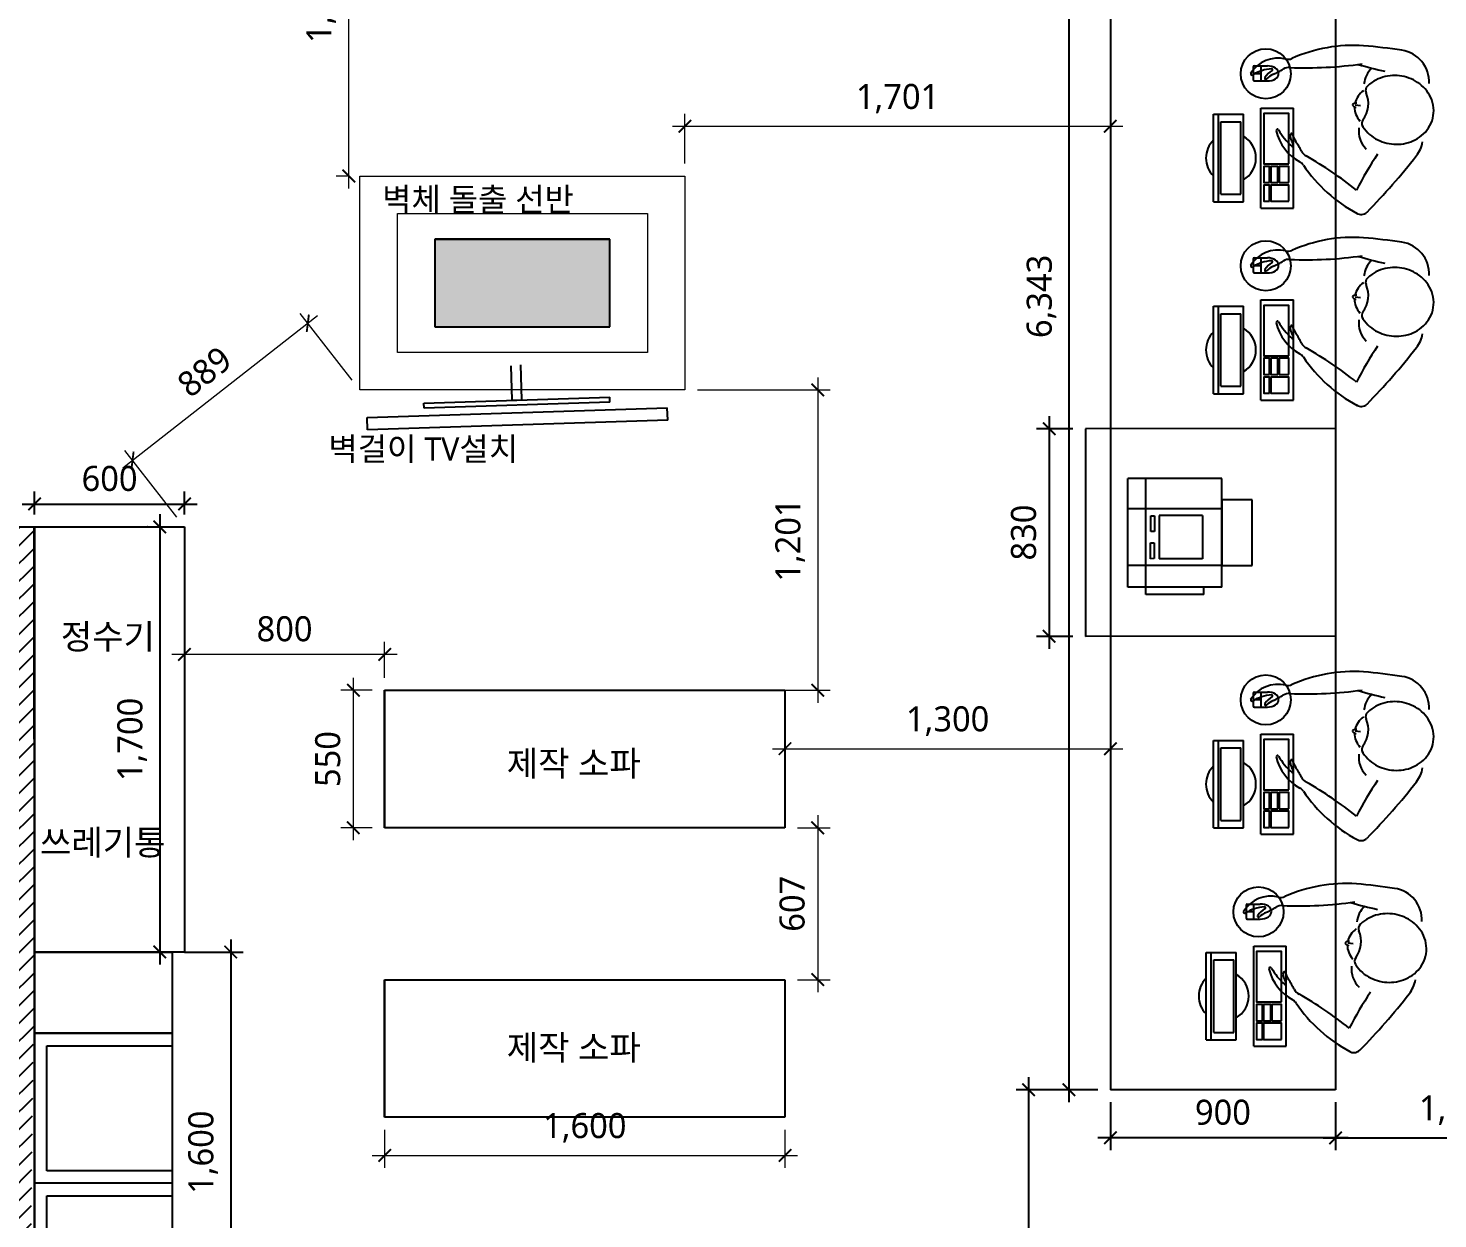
# Model space of a CAD drawing. Header units: metres. Extents: x 11578468 to 47831421, y -58341524 to -14256839.
# Drawn here: x 23871703 to 23877336, y -29064098 to -29059339 of the extents above; entities that cross this region are included whole.
import ezdxf
from ezdxf.enums import TextEntityAlignment as Align

# ---------------------------------------------------------------- set-up
doc = ezdxf.new("R2010")
doc.units = ezdxf.units.M
doc.header["$LTSCALE"] = 50
doc.header["$MEASUREMENT"] = 0
doc.linetypes.add('DH-HID2', pattern=[1.2, 0.8, -0.4])
doc.layers.get('0').update_dxf_attribs({"linetype": 'CONTINUOUS'})
doc.layers.get('DEFPOINTS').update_dxf_attribs({"linetype": 'CONTINUOUS'})
for name, color, linetype in [('0-ELC TEXT', 7, 'CONTINUOUS'), ('03-TEXT', 3, 'CONTINUOUS'), ('04_FUR', 6, 'CONTINUOUS'), ('3.기호.계단선', 30, 'CONTINUOUS'), ('9.가구', 13, 'CONTINUOUS'), ('BLOCK', 1, 'CONTINUOUS'), ('FU-FURM', 251, 'DH-HID2'), ('wall', 3, 'CONTINUOUS')]:
    doc.layers.add(name, color=color, linetype=linetype)
doc.layers.add('ha', color=8, linetype='CONTINUOUS', lineweight=5)
doc.layers.add('text', color=7, linetype='CONTINUOUS', lineweight=0)
doc.styles.add('HY 울릉도 L', font='malgun.ttf')
doc.styles.add('맑은 고딕', font='malgun.ttf')
doc.dimstyles.new('사본 50', dxfattribs={"dimscale": 50, "dimtxt": 2, "dimasz": 1, "dimexe": 1, "dimexo": 1, "dimgap": 1, "dimtad": 1, "dimdec": 0, "dimrnd": 0.05, "dimdsep": 46, "dimlunit": 6, "dimtxsty": 'HY 울릉도 L', "dimblk": 'ARCHTICK', "dimcen": 2.5, "dimdle": 1, "dimclrd": 133, "dimclre": 133, "dimclrt": 30, "dimadec": 0, "dimazin": 0, "dimtfac": 1, "dimtdec": 0, "dimtix": 1, "dimtmove": 2, "dimatfit": 3, "dimldrblk": 'ARCHTICK', "dimfxl": 1, "dimlwd": -1, "dimlwe": -1, "dimarcsym": 0})

# ---------------------------------------------------------------- blocks, each defined once
blk = doc.blocks.new('sdagdgds')
at = {"layer": 'ha', "transparency": 33554687}
h = blk.add_hatch(color=256, dxfattribs=at)
h.dxf.hatch_style = 1
h.paths.add_polyline_path([(23725502, -29128457), (23728302, -29128457), (23728302, -29132607), (23728502, -29132607), (23728502, -29128257), (23728302, -29128257), (23725302, -29128257), (23725302, -29132557), (23725502, -29132557)])
h.paths.add_polyline_path([(23728502, -29133657), (23728302, -29133657), (23728302, -29133757), (23725502, -29133757), (23725502, -29133657), (23725302, -29133657), (23725302, -29133757), (23724848.0976572, -29133757), (23724752, -29133757), (23724752, -29136507), (23725152, -29136507), (23725152, -29137657), (23725352, -29137657), (23725352, -29137507), (23727752, -29137507), (23727952, -29137507), (23727952, -29137307), (23725352, -29137307), (23725352, -29136507), (23727052, -29136507), (23727052, -29136707), (23727252, -29136707), (23727252, -29136507), (23727252, -29135757), (23727252, -29135707), (23727052, -29135707), (23727052, -29135757), (23727052, -29136307), (23725352, -29136307), (23724952, -29136307), (23724952, -29133957), (23727052, -29133957), (23727052, -29134507), (23727252, -29134507), (23727252, -29133957), (23728502, -29133957)])
h.paths.add_polyline_path([(23727952, -29138607), (23727752, -29138607), (23727752, -29139637), (23725352, -29139637), (23725352, -29139457), (23725152, -29139457), (23725152, -29140057), (23725352, -29140057), (23725352, -29139837), (23727752, -29139837), (23727752, -29139907), (23727952, -29139907), (23727952, -29139837)])
h.paths.add_polyline_path([(23727952, -29141007), (23727752, -29141007), (23727752, -29142007), (23725352, -29142007), (23725352, -29141857), (23725152, -29141857), (23725152, -29144557), (23725652, -29144557), (23725652, -29144657), (23729552, -29144657), (23729552, -29144457), (23725852, -29144457), (23725852, -29144357), (23725352, -29144357), (23725352, -29142207), (23727952, -29142207)])
h.paths.add_polyline_path([(23731552, -29144307), (23730852, -29144307), (23730852, -29144457), (23730732, -29144457), (23730732, -29144657), (23732052, -29144657), (23732052, -29144457), (23731552, -29144457)])
h.paths.add_polyline_path([(23739502, -29144457), (23736702, -29144457), (23736702, -29144307), (23736002, -29144307), (23736002, -29144457), (23733202, -29144457), (23733202, -29144657), (23739502, -29144657)])
h.paths.add_polyline_path([(23745902, -29143307), (23745702, -29143307), (23745702, -29144457), (23744702, -29144457), (23744702, -29144307), (23744002, -29144307), (23744002, -29144457), (23743102, -29144457), (23743102, -29144657), (23745902, -29144657)])
h.paths.add_polyline_path([(23745902, -29133157), (23745702, -29133157), (23745702, -29139657), (23745902, -29139657)])
h.paths.add_polyline_path([(23745902, -29140857), (23745702, -29140857), (23745702, -29142157), (23745902, -29142157)])
h.paths.add_polyline_path([(23744602, -29136307), (23743902, -29136307), (23743902, -29136657), (23744602, -29136657)])
h.paths.add_polyline_path([(23736702, -29136307), (23736002, -29136307), (23736002, -29136657), (23736702, -29136657)])
h.paths.add_polyline_path([(23731602, -29136307), (23730902, -29136307), (23730902, -29136657), (23731602, -29136657)])
h.paths.add_polyline_path([(23745902, -29130707), (23745702, -29130707), (23745702, -29131957), (23745902, -29131957)])
h.paths.add_polyline_path([(23745902, -29128257), (23743802, -29128257), (23743802, -29128457), (23743802, -29128707), (23744502, -29128707), (23744502, -29128457), (23745702, -29128457), (23745702, -29129607), (23745902, -29129607)])
h.paths.add_polyline_path([(23731602, -29128457), (23731602, -29128257), (23730902, -29128257), (23730902, -29130107), (23731102, -29130107), (23731102, -29128707), (23731602, -29128707)])
h.paths.add_polyline_path([(23736702, -29128257), (23736002, -29128257), (23736002, -29128457), (23736002, -29128707), (23736702, -29128707), (23736702, -29128457)])
at = {"layer": 'wall'}
for p, q in [((23731602, -29136307), (23730902, -29136307)), ((23730902, -29136307), (23730902, -29136657)), ((23731602, -29136657), (23731602, -29136307)), ((23730902, -29136657), (23731602, -29136657))]:
    blk.add_line(p, q, dxfattribs=at)
blk = doc.blocks.new('asgdsagsd')
at = {"layer": 'BLOCK', "color": 8}
for p, q in [((23820726.4, -29162748.5), (23820725.8, -29162748.9)), ((23820727.3, -29162748.1), (23820726.4, -29162748.5)), ((23820728.1, -29162747.7), (23820727.3, -29162748.1)), ((23820728.8, -29162747.4), (23820728.1, -29162747.7)), ((23820729.5, -29162747.1), (23820728.8, -29162747.4)), ((23820730.2, -29162746.8), (23820729.5, -29162747.1)), ((23820730.8, -29162746.6), (23820730.2, -29162746.8)), ((23820731.4, -29162746.3), (23820730.8, -29162746.6)), ((23820732, -29162746.1), (23820731.4, -29162746.3)), ((23820732.6, -29162745.9), (23820732, -29162746.1)), ((23820733.1, -29162745.7), (23820732.6, -29162745.9)), ((23820733.7, -29162745.5), (23820733.1, -29162745.7)), ((23820734.2, -29162745.4), (23820733.7, -29162745.5)), ((23820734.8, -29162745.2), (23820734.2, -29162745.4)), ((23820735.3, -29162745), (23820734.8, -29162745.2)), ((23820735.9, -29162744.9), (23820735.3, -29162745)), ((23820736.4, -29162744.7), (23820735.9, -29162744.9)), ((23820737, -29162744.6), (23820736.4, -29162744.7)), ((23820737.7, -29162744.4), (23820737, -29162744.6)), ((23820738.3, -29162744.2), (23820737.7, -29162744.4)), ((23820739, -29162744.1), (23820738.3, -29162744.2)), ((23820739.8, -29162743.9), (23820739, -29162744.1)), ((23820740.6, -29162743.8), (23820739.8, -29162743.9)), ((23820741.4, -29162743.6), (23820740.6, -29162743.8)), ((23820742.4, -29162743.5), (23820741.4, -29162743.6)), ((23820743.4, -29162743.4), (23820742.4, -29162743.5)), ((23820744.6, -29162743.3), (23820743.4, -29162743.4)), ((23820745.8, -29162743.2), (23820744.6, -29162743.3)), ((23820747.3, -29162743.1), (23820745.8, -29162743.2)), ((23820748.8, -29162743.2), (23820747.3, -29162743.1)), ((23820750.5, -29162743.3), (23820748.8, -29162743.2)), ((23820752.2, -29162743.6), (23820750.5, -29162743.3)), ((23820753.9, -29162744.2), (23820752.2, -29162743.6)), ((23820755.4, -29162745), (23820753.9, -29162744.2)), ((23820756.4, -29162746.2), (23820755.4, -29162745)), ((23820755.8, -29162750.9), (23820755.9, -29162750.6)), ((23820755.9, -29162750.6), (23820756.7, -29162749.1)), ((23820756.9, -29162747.6), (23820756.4, -29162746.2)), ((23820756.7, -29162749.1), (23820756.9, -29162747.6)), ((23820775.7, -29163039.6), (23820767.8, -29163046.1)), ((23820784.1, -29163033.7), (23820775.7, -29163039.6)), ((23820785.6, -29163032.7), (23820784.1, -29163033.7)), ((23820862.2, -29163005.8), (23820861.9, -29163006.7)), ((23820861.9, -29163006.7), (23820861.9, -29163006.9)), ((23820862.5, -29163004.7), (23820862.2, -29163005.8)), ((23820862.8, -29163003.6), (23820862.5, -29163004.7)), ((23820863.2, -29163002.4), (23820862.8, -29163003.6)), ((23820863.7, -29163001), (23820863.2, -29163002.4)), ((23820864.3, -29162999.5), (23820863.7, -29163001)), ((23820865.1, -29162997.9), (23820864.3, -29162999.5)), ((23820866.1, -29162996.2), (23820865.1, -29162997.9)), ((23820867.3, -29162994.6), (23820866.1, -29162996.2)), ((23820868.7, -29162993.2), (23820867.3, -29162994.6)), ((23820868.1, -29163023.6), (23820870.6, -29163002.6)), ((23820870.2, -29162992.3), (23820868.7, -29162993.2)), ((23820871.8, -29162992.1), (23820870.2, -29162992.3)), ((23820873.4, -29162992.6), (23820871.8, -29162992.1)), ((23820874.7, -29162993.9), (23820873.4, -29162992.6)), ((23820875.7, -29162995.6), (23820874.7, -29162993.9)), ((23820876.5, -29162997.4), (23820875.7, -29162995.6)), ((23820877, -29162999.3), (23820876.5, -29162997.4)), ((23820877.4, -29163001), (23820877, -29162999.3)), ((23820877.7, -29163002.6), (23820877.4, -29163001)), ((23820877.8, -29163004.1), (23820877.7, -29163002.6)), ((23820878, -29163005.4), (23820877.8, -29163004.1)), ((23820878, -29163006.6), (23820878, -29163005.4)), ((23820878.1, -29163007.6), (23820878, -29163006.6)), ((23820878.1, -29163008.6), (23820878.1, -29163007.6)), ((23820878.1, -29163008.8), (23820878.1, -29163008.6)), ((23820731.8, -29163093.2), (23820727.7, -29163102.1)), ((23820736.4, -29163084.6), (23820731.8, -29163093.2)), ((23820741.6, -29163076.3), (23820736.4, -29163084.6)), ((23820747.3, -29163068.2), (23820741.6, -29163076.3)), ((23820753.6, -29163060.4), (23820747.3, -29163068.2)), ((23820760.4, -29163053), (23820753.6, -29163060.4)), ((23820767.8, -29163046.1), (23820760.4, -29163053)), ((23820947.5, -29163052.8), (23820946.3, -29163051.6)), ((23820954.3, -29163060.5), (23820947.5, -29163052.8)), ((23820960.5, -29163068.7), (23820954.3, -29163060.5)), ((23820966.1, -29163077.1), (23820960.5, -29163068.7)), ((23820971, -29163085.9), (23820966.1, -29163077.1)), ((23820975.4, -29163094.9), (23820971, -29163085.9)), ((23820979.1, -29163104.1), (23820975.4, -29163094.9)), ((23820715.4, -29163148.4), (23820714.6, -29163157.9)), ((23820716.8, -29163138.9), (23820715.4, -29163148.4)), ((23820718.7, -29163129.5), (23820716.8, -29163138.9)), ((23820721.2, -29163120.2), (23820718.7, -29163129.5)), ((23820724.2, -29163111.1), (23820721.2, -29163120.2)), ((23820727.7, -29163102.1), (23820724.2, -29163111.1)), ((23820982.2, -29163113.4), (23820979.1, -29163104.1)), ((23820984.7, -29163122.9), (23820982.2, -29163113.4)), ((23820986.6, -29163132.4), (23820984.7, -29163122.9)), ((23820988, -29163142), (23820986.6, -29163132.4)), ((23820988.8, -29163151.6), (23820988, -29163142)), ((23820989, -29163161.2), (23820988.8, -29163151.6)), ((23820714.6, -29163157.9), (23820714.2, -29163167.5)), ((23820714.2, -29163167.5), (23820714.5, -29163177.1)), ((23820714.5, -29163177.1), (23820715.3, -29163186.7)), ((23820715.3, -29163186.7), (23820716.6, -29163196.3)), ((23820716.6, -29163196.3), (23820718.6, -29163205.8)), ((23820718.6, -29163205.8), (23820721.1, -29163215.3)), ((23820979.1, -29163217.7), (23820982.1, -29163208.5)), ((23820982.1, -29163208.5), (23820984.6, -29163199.2)), ((23820984.6, -29163199.2), (23820986.5, -29163189.8)), ((23820986.5, -29163189.8), (23820987.9, -29163180.3)), ((23820987.9, -29163180.3), (23820988.7, -29163170.8)), ((23820988.7, -29163170.8), (23820989, -29163161.2)), ((23820721.1, -29163215.3), (23820724.2, -29163224.6)), ((23820724.2, -29163224.6), (23820727.9, -29163233.8)), ((23820727.9, -29163233.8), (23820732.2, -29163242.8)), ((23820732.2, -29163242.8), (23820737.2, -29163251.6)), ((23820737.2, -29163251.6), (23820742.7, -29163260.1)), ((23820742.7, -29163260.1), (23820748.9, -29163268.2)), ((23820949.7, -29163268.3), (23820955.9, -29163260.6)), ((23820955.9, -29163260.6), (23820961.7, -29163252.5)), ((23820961.7, -29163252.5), (23820966.9, -29163244.1)), ((23820966.9, -29163244.1), (23820971.5, -29163235.5)), ((23820971.5, -29163235.5), (23820975.6, -29163226.7)), ((23820975.6, -29163226.7), (23820979.1, -29163217.7)), ((23820748.9, -29163268.2), (23820755.7, -29163275.9)), ((23820755.7, -29163275.9), (23820763.1, -29163283.2)), ((23820763.1, -29163283.2), (23820771.1, -29163289.8)), ((23820771.1, -29163289.8), (23820779.6, -29163295.9)), ((23820779.6, -29163295.9), (23820788.7, -29163301.3)), ((23820788.7, -29163301.3), (23820798.2, -29163306)), ((23820798.2, -29163306), (23820808, -29163309.8)), ((23820808, -29163309.8), (23820818.2, -29163312.9)), ((23820818.2, -29163312.9), (23820828.6, -29163315)), ((23820828.6, -29163315), (23820839.2, -29163316.2)), ((23820839.2, -29163316.2), (23820849.8, -29163316.6)), ((23820849.8, -29163316.6), (23820860.4, -29163316)), ((23820860.4, -29163316), (23820870.9, -29163314.5)), ((23820870.9, -29163314.5), (23820881.2, -29163312.2)), ((23820881.2, -29163312.2), (23820891.2, -29163309)), ((23820891.2, -29163309), (23820900.9, -29163305.1)), ((23820900.9, -29163305.1), (23820910.3, -29163300.4)), ((23820910.3, -29163300.4), (23820919.1, -29163295.1)), ((23820919.1, -29163295.1), (23820927.5, -29163289.1)), ((23820927.5, -29163289.1), (23820935.4, -29163282.7)), ((23820935.4, -29163282.7), (23820942.8, -29163275.7)), ((23820942.8, -29163275.7), (23820949.7, -29163268.3))]:
    blk.add_line(p, q, dxfattribs=at)
for centre, radius, start, end in [((23820996.4, -29162590.7), 5.67, 82.0924, 210.1135), ((23820930.9, -29162694.2), 127.7, 346.1893, 58.7345), ((23820978.7, -29162644.9), 3.9, 47.5273, 227.5285), ((23820925.6, -29162723), 98.3, 31.8449, 55.4243), ((23820848, -29162682.2), 168.7, 4.5802, 31.6921), ((23820812, -29162873.7), 191.6, 103.2278, 151.3653), ((23820896.4, -29162916.9), 253.1, 119.5754, 138.6129), ((23820769.3, -29162692.1), 5.11, 294.3271, 103.2283), ((23820870.4, -29162734.2), 136.5, 24.9753, 39.2892), ((23821389.4, -29162492.5), 436, 204.9747, 210.7765), ((23821012.3, -29162669.1), 3.84, 211.8448, 3.316), ((23820709.3, -29162752.1), 3.84, 138.614, 298.9552), ((23820758.8, -29162841.5), 98.3, 109.6236, 118.9551), ((23820799.5, -29162880.3), 136.5, 108.6532, 122.9671), ((23820981.9, -29162737.3), 39.4, 352.6332, 33.4358), ((23822635.6, -29162804.7), 1615.8, 177.7896, 188.0198), ((23821093.2, -29162734.1), 39.4, 166.1892, 204.0696), ((23820508.3, -29162995.4), 601.2, 356.0826, 24.0694), ((23820967.8, -29163293.8), 601.2, 124.0369, 151.8596), ((23819266.1, -29162003.1), 1615.8, 321.5304, 330.153), ((23820609.2, -29162763), 39.4, 304.0376, 331.3659), ((23820703.4, -29162823.7), 39.4, 114.5058, 155.3086), ((23820488, -29162399.9), 436, 297.1661, 302.9679), ((23820466.1, -29163026.8), 32.8, 144.8332, 224.3628), ((23819946.3, -29164168.9), 1299.7, 55.9262, 63.2537), ((23820767.7, -29163119.1), 102.4, 83.3147, 135.5022), ((23820798.2, -29163052), 23, 52.9775, 123.1019), ((23820864.1, -29163085.8), 85.7, 89.9895, 131.7515), ((23820877.1, -29162947.4), 108, 232.978, 293.6514), ((23820857.7, -29163085.1), 85.7, 34.8779, 76.6399), ((23820943.8, -29163139.7), 102.4, 43.4483, 83.3147), ((23822276.3, -29163395.3), 1299.7, 162.9781, 167.8187), ((23818505.9, -29162805.6), 2612.4, 351.5518, 354.9301), ((23822272.9, -29161185.7), 2612.4, 225.5367, 232.1177), ((23820929.6, -29163067.4), 23, 43.5275, 113.6519), ((23820963.4, -29163170.6), 128, 267.273, 351.5519), ((23820747.4, -29163146.6), 128, 232.1177, 259.4011)]:
    blk.add_arc(centre, radius, start, end, dxfattribs=at)
at = {"layer": 'FU-FURM', "color": 8, "linetype": 'Continuous'}
for p, q in [((23820484.2, -29162436.2), (23820834.2, -29162436.2)), ((23820484.2, -29162436.2), (23820484.2, -29162556.2)), ((23820484.2, -29162436.2), (23820484.2, -29162556.2)), ((23820484.2, -29162456.2), (23820834.2, -29162456.2)), ((23820514.2, -29162466.2), (23820804.2, -29162466.2)), ((23820514.2, -29162466.2), (23820514.2, -29162546.2)), ((23820804.2, -29162466.2), (23820804.2, -29162546.2)), ((23820834.2, -29162436.2), (23820834.2, -29162556.2)), ((23820484.2, -29162556.2), (23820834.2, -29162556.2)), ((23820514.2, -29162546.2), (23820804.2, -29162546.2)), ((23820459.2, -29162626.2), (23820859.2, -29162626.2)), ((23820459.2, -29162626.2), (23820459.2, -29162756.2)), ((23820859.2, -29162626.2), (23820859.2, -29162756.2)), ((23820967.3, -29162600.5), (23820967.3, -29162652)), ((23821027.3, -29162625.5), (23820967.3, -29162625.5)), ((23821022.3, -29162595.5), (23820972.3, -29162595.5)), ((23820997.3, -29162595.5), (23820997.3, -29162625.5)), ((23821027.3, -29162600.5), (23821027.3, -29162652)), ((23820459.2, -29162756.2), (23820859.2, -29162756.2))]:
    blk.add_line(p, q, dxfattribs=at)
for points in [[(23820486.2, -29162660.9), (23820551.1, -29162660.9), (23820551.1, -29162637.6), (23820486.2, -29162637.6)], [(23820561.1, -29162660.9), (23820626, -29162660.9), (23820626, -29162637.6), (23820561.1, -29162637.6)], [(23820636, -29162737.4), (23820837.3, -29162737.4), (23820837.3, -29162637.6), (23820636, -29162637.6)], [(23820486.2, -29162737.4), (23820551.1, -29162737.4), (23820551.1, -29162665.9), (23820486.2, -29162665.9)], [(23820561.1, -29162694.2), (23820626, -29162694.2), (23820626, -29162665.9), (23820561.1, -29162665.9)], [(23820561.1, -29162737.4), (23820626, -29162737.4), (23820626, -29162698.9), (23820561.1, -29162698.9)]]:
    blk.add_lwpolyline(points, close=True, dxfattribs=at)
blk.add_circle((23820996, -29162645.3), 100, dxfattribs=at)
for centre, radius, start, end in [((23820659.2, -29162506.2), 100, 44.427, 135.573), ((23820659.2, -29162506.2), 100, 210, 330), ((23820972.3, -29162600.5), 5, 90, 180), ((23821022.3, -29162600.5), 5, 0, 90), ((23821027.1, -29162653.8), 59.8, 178.3135, 211.1855), ((23820997.3, -29162671.8), 25, 211.1855, 328.8145), ((23820967.6, -29162653.8), 59.8, 328.8145, 1.6865)]:
    blk.add_arc(centre, radius, start, end, dxfattribs=at)
blk = doc.blocks.new('_ArchTick')
at = {"color": 0, "linetype": 'ByBlock', "const_width": 0.15}
blk.add_lwpolyline([(-0.5, -0.5), (0.5, 0.5)], dxfattribs=at)
blk = doc.blocks.new('*D2832')
at = {"layer": 'DEFPOINTS', "color": 0}
for p in [(23876027.7, -29063582.3), (23876927.7, -29063582.3), (23876027.7, -29063774.5)]:
    blk.add_point(p, dxfattribs=at)
at = {"layer": 'wall', "color": 133, "ltscale": 10}
for p, q in [((23876027.7, -29063632.3), (23876027.7, -29063824.5)), ((23876927.7, -29063632.3), (23876927.7, -29063824.5)), ((23876977.7, -29063774.5), (23875977.7, -29063774.5))]:
    blk.add_line(p, q, dxfattribs=at)
at = {"layer": 'wall', "color": 133, "xscale": 50, "yscale": 50, "zscale": 50, "rotation": 180}
blk.add_blockref('_ArchTick', (23876027.7, -29063774.5), dxfattribs=at)
at = {"layer": 'wall', "color": 133, "xscale": 50, "yscale": 50, "zscale": 50}
blk.add_blockref('_ArchTick', (23876927.7, -29063774.5), dxfattribs=at)
at = {"layer": 'wall', "color": 30, "ltscale": 10, "insert": (23876477.7, -29063672.8), "char_height": 100, "attachment_point": 5, "style": 'HY 울릉도 L'}
blk.add_mtext('900', dxfattribs=at)
blk = doc.blocks.new('*D2833')
at = {"layer": 'DEFPOINTS', "color": 0}
for p in [(23875862.5, -29057239.7), (23876027.7, -29057239.7), (23876027.7, -29063582.3)]:
    blk.add_point(p, dxfattribs=at)
at = {"layer": 'wall', "color": 133, "ltscale": 10}
for p, q in [((23875862.5, -29063632.3), (23875862.5, -29057189.7)), ((23875977.7, -29057239.7), (23875812.5, -29057239.7)), ((23875977.7, -29063582.3), (23875812.5, -29063582.3))]:
    blk.add_line(p, q, dxfattribs=at)
at = {"layer": 'wall', "color": 133, "xscale": 50, "yscale": 50, "zscale": 50}
for p, rotation in [((23875862.5, -29057239.7), 90), ((23875862.5, -29063582.3), 270)]:
    blk.add_blockref('_ArchTick', p, dxfattribs=dict(at, rotation=rotation))
at = {"layer": 'wall', "color": 30, "ltscale": 10, "insert": (23875752.5, -29060411), "char_height": 100, "attachment_point": 5, "rotation": 90, "style": 'HY 울릉도 L'}
blk.add_mtext('6,343', dxfattribs=at)
blk = doc.blocks.new('13')
at = {"layer": 'FU-FURM', "color": 8, "ltscale": 30}
for p, q in [((23838748.4, -29105335.8), (23838748.4, -29104785.8)), ((23838748.4, -29104785.8), (23839348.4, -29104785.8)), ((23838748.4, -29104785.8), (23838748.4, -29105335.8)), ((23838798.4, -29105285.8), (23838798.4, -29104785.8)), ((23838798.4, -29104785.8), (23839298.4, -29104785.8)), ((23839298.4, -29104785.8), (23839298.4, -29105285.8)), ((23839348.4, -29104785.8), (23839348.4, -29105335.8)), ((23839348.4, -29104785.8), (23839948.4, -29104785.8)), ((23839398.4, -29105285.8), (23839398.4, -29104785.8)), ((23839398.4, -29104785.8), (23839898.4, -29104785.8)), ((23839898.4, -29104785.8), (23839898.4, -29105285.8)), ((23839948.4, -29104785.8), (23839948.4, -29105335.8)), ((23839948.4, -29104785.8), (23840548.4, -29104785.8)), ((23839998.4, -29105285.8), (23839998.4, -29104785.8)), ((23839998.4, -29104785.8), (23840498.4, -29104785.8)), ((23840498.4, -29104785.8), (23840498.4, -29105285.8)), ((23840548.4, -29104785.8), (23840548.4, -29105335.8)), ((23839298.4, -29105285.8), (23838798.4, -29105285.8)), ((23839898.4, -29105285.8), (23839398.4, -29105285.8)), ((23840498.4, -29105285.8), (23839998.4, -29105285.8)), ((23839348.4, -29105335.8), (23838748.4, -29105335.8)), ((23839948.4, -29105335.8), (23839348.4, -29105335.8)), ((23840548.4, -29105335.8), (23839948.4, -29105335.8))]:
    blk.add_line(p, q, dxfattribs=at)
blk = doc.blocks.new('*D2880')
at = {"layer": 'DEFPOINTS', "color": 0}
for p in [(23872229.5, -29061332), (23872228.4, -29063031.8), (23872229.5, -29063031.8)]:
    blk.add_point(p, dxfattribs=at)
at = {"layer": 'wall', "color": 133, "ltscale": 10}
for p, q in [((23872228.4, -29061282), (23872228.4, -29063081.8)), ((23872179.5, -29061332), (23872178.4, -29061332)), ((23872179.5, -29063031.8), (23872178.4, -29063031.8))]:
    blk.add_line(p, q, dxfattribs=at)
at = {"layer": 'wall', "color": 133, "xscale": 50, "yscale": 50, "zscale": 50}
for p, rotation in [((23872228.4, -29061332), 90), ((23872228.4, -29063031.8), 270)]:
    blk.add_blockref('_ArchTick', p, dxfattribs=dict(at, rotation=rotation))
at = {"layer": 'wall', "color": 30, "ltscale": 10, "insert": (23872118, -29062181.9), "char_height": 100, "attachment_point": 5, "rotation": 90, "style": 'HY 울릉도 L'}
blk.add_mtext('1,700', dxfattribs=at)
blk = doc.blocks.new('*D2881')
at = {"layer": 'DEFPOINTS', "color": 0}
for p in [(23872327.7, -29061241), (23871728.2, -29061332.3), (23872327.7, -29061332.3)]:
    blk.add_point(p, dxfattribs=at)
at = {"layer": 'wall', "color": 133, "ltscale": 10}
for p, q in [((23871728.2, -29061282.3), (23871728.2, -29061191)), ((23872327.7, -29061282.3), (23872327.7, -29061191)), ((23871678.2, -29061241), (23872377.7, -29061241))]:
    blk.add_line(p, q, dxfattribs=at)
at = {"layer": 'wall', "color": 133, "xscale": 50, "yscale": 50, "zscale": 50, "rotation": 180}
blk.add_blockref('_ArchTick', (23871728.2, -29061241), dxfattribs=at)
at = {"layer": 'wall', "color": 133, "xscale": 50, "yscale": 50, "zscale": 50}
blk.add_blockref('_ArchTick', (23872327.7, -29061241), dxfattribs=at)
at = {"layer": 'wall', "color": 30, "ltscale": 10, "insert": (23872027.9, -29061139.4), "char_height": 100, "attachment_point": 5, "style": 'HY 울릉도 L'}
blk.add_mtext('600', dxfattribs=at)
blk = doc.blocks.new('sdgasgddsg')
at = {"layer": 'FU-FURM', "color": 8, "ltscale": 30}
for p, q in [((23820313.5, -29163117.4), (23820913.5, -29163117.3)), ((23820313.6, -29163637.4), (23820313.5, -29163117.4)), ((23820433.6, -29163637.4), (23820433.5, -29163117.4)), ((23820745.6, -29163637.3), (23820745.5, -29163117.3)), ((23820913.6, -29163637.3), (23820913.5, -29163117.3)), ((23820273.5, -29163217.4), (23820313.5, -29163217.4)), ((23820273.6, -29163537.4), (23820273.5, -29163217.4)), ((23820313.5, -29163217.4), (23820913.5, -29163217.3)), ((23820709.7, -29163290.1), (23820469.7, -29163290.1)), ((23820469.7, -29163530.1), (23820469.7, -29163290.1)), ((23820709.7, -29163530.1), (23820709.7, -29163290.1)), ((23820709.7, -29163530.1), (23820469.7, -29163530.1)), ((23820273.6, -29163537.4), (23820313.6, -29163537.4)), ((23820313.6, -29163637.4), (23820913.6, -29163637.3))]:
    blk.add_line(p, q, dxfattribs=at)
for points in [[(23820470.9, -29163243.2), (23820558.9, -29163243.2), (23820559, -29163263.2), (23820471, -29163263.2), (23820470.9, -29163243.2)], [(23820620.1, -29163245.8), (23820708.1, -29163245.8), (23820708.1, -29163265.8), (23820620.1, -29163265.8), (23820620.1, -29163245.8)]]:
    blk.add_lwpolyline(points, dxfattribs=at)
blk.add_lwpolyline([(23820433.6, -29163637.4), (23820433.6, -29163803.6), (23820794.9, -29163803.6), (23820794.9, -29163637.4)], close=True, dxfattribs=at)
blk = doc.blocks.new('gasdgds')
at = {"layer": '9.가구', "color": 13}
for p, q in [((23872819.6, -29061784.6, 0), (23872906.1, -29060587.7, 0)), ((23872955, -29060591.3, 0), (23872868.4, -29061788.1, 0)), ((23872906.1, -29060587.7, 0), (23872955, -29060591.3, 0)), ((23872914.8, -29061562.2, 0), (23872968.4, -29060821.5, 0)), ((23872988.3, -29060822.9, 0), (23872934.8, -29061563.7, 0)), ((23872968.4, -29060821.5, 0), (23872988.3, -29060822.9, 0)), ((23872963, -29061173.3), (23872960.1, -29061213.2)), ((23873100.7, -29061183.3), (23872963, -29061173.3)), ((23872960.1, -29061213.2), (23873100.7, -29061223.4)), ((23872914.8, -29061562.2, 0), (23872934.8, -29061563.7, 0)), ((23872819.6, -29061784.6, 0), (23872868.4, -29061788.1, 0))]:
    blk.add_line(p, q, dxfattribs=at)
blk = doc.blocks.new('*D2987')
at = {"layer": 'DEFPOINTS', "color": 0}
for p in [(23872277.7, -29063031.8), (23872277.7, -29064632.3), (23872512, -29064632.3)]:
    blk.add_point(p, dxfattribs=at)
at = {"layer": 'wall', "color": 133, "ltscale": 10}
for p, q in [((23872512, -29062981.8), (23872512, -29064682.3)), ((23872327.7, -29063031.8), (23872562, -29063031.8)), ((23872327.7, -29064632.3), (23872562, -29064632.3))]:
    blk.add_line(p, q, dxfattribs=at)
at = {"layer": 'wall', "color": 133, "xscale": 50, "yscale": 50, "zscale": 50}
for p, rotation in [((23872512, -29063031.8), 90), ((23872512, -29064632.3), 270)]:
    blk.add_blockref('_ArchTick', p, dxfattribs=dict(at, rotation=rotation))
at = {"layer": 'wall', "color": 30, "ltscale": 10, "insert": (23872401.7, -29063832), "char_height": 100, "attachment_point": 5, "rotation": 90, "style": 'HY 울릉도 L'}
blk.add_mtext('1,600', dxfattribs=at)
blk = doc.blocks.new('*D2990')
at = {"layer": 'DEFPOINTS', "color": 0}
for p in [(23876027.7, -29063582.3), (23875701, -29065182.3), (23875930.2, -29065182.3)]:
    blk.add_point(p, dxfattribs=at)
at = {"layer": 'wall', "color": 133, "ltscale": 10}
for p, q in [((23875701, -29063532.3), (23875701, -29065232.3)), ((23875977.7, -29063582.3), (23875651, -29063582.3)), ((23875880.2, -29065182.3), (23875651, -29065182.3))]:
    blk.add_line(p, q, dxfattribs=at)
at = {"layer": 'wall', "color": 133, "xscale": 50, "yscale": 50, "zscale": 50}
for p, rotation in [((23875701, -29063582.3), 90), ((23875701, -29065182.3), 270)]:
    blk.add_blockref('_ArchTick', p, dxfattribs=dict(at, rotation=rotation))
at = {"layer": 'wall', "color": 30, "ltscale": 10, "insert": (23875590.7, -29064382.3), "char_height": 100, "attachment_point": 5, "rotation": 90, "style": 'HY 울릉도 L'}
blk.add_mtext('1,600', dxfattribs=at)
blk = doc.blocks.new('*D2991')
at = {"layer": 'DEFPOINTS', "color": 0}
for p in [(23876927.7, -29063582.3), (23877927.7, -29063582.3), (23877927.7, -29063774.5)]:
    blk.add_point(p, dxfattribs=at)
at = {"layer": 'wall', "color": 133, "ltscale": 10}
for p, q in [((23876927.7, -29063632.3), (23876927.7, -29063824.5)), ((23877927.7, -29063632.3), (23877927.7, -29063824.5)), ((23876877.7, -29063774.5), (23877977.7, -29063774.5))]:
    blk.add_line(p, q, dxfattribs=at)
at = {"layer": 'wall', "color": 133, "xscale": 50, "yscale": 50, "zscale": 50, "rotation": 180}
blk.add_blockref('_ArchTick', (23876927.7, -29063774.5), dxfattribs=at)
at = {"layer": 'wall', "color": 133, "xscale": 50, "yscale": 50, "zscale": 50}
blk.add_blockref('_ArchTick', (23877927.7, -29063774.5), dxfattribs=at)
at = {"layer": 'wall', "color": 30, "ltscale": 10, "insert": (23877427.7, -29063664.2), "char_height": 100, "attachment_point": 5, "style": 'HY 울릉도 L'}
blk.add_mtext('1,000', dxfattribs=at)
blk = doc.blocks.new('*D2992')
at = {"layer": 'DEFPOINTS', "color": 0}
for p in [(23875928, -29060940), (23875783, -29061770), (23875928.2, -29061770)]:
    blk.add_point(p, dxfattribs=at)
at = {"layer": 'wall', "color": 133, "ltscale": 10}
for p, q in [((23875783, -29060890), (23875783, -29061820)), ((23875878, -29060940), (23875733, -29060940)), ((23875878.2, -29061770), (23875733, -29061770))]:
    blk.add_line(p, q, dxfattribs=at)
at = {"layer": 'wall', "color": 133, "xscale": 50, "yscale": 50, "zscale": 50}
for p, rotation in [((23875783, -29060940), 90), ((23875783, -29061770), 270)]:
    blk.add_blockref('_ArchTick', p, dxfattribs=dict(at, rotation=rotation))
at = {"layer": 'wall', "color": 30, "ltscale": 10, "insert": (23875681.3, -29061355), "char_height": 100, "attachment_point": 5, "rotation": 90, "style": 'HY 울릉도 L'}
blk.add_mtext('830', dxfattribs=at)
blk = doc.blocks.new('*D3358')
at = {"layer": 'DEFPOINTS', "color": 0}
for p in [(23873127.3, -29063692.3), (23874727.3, -29063692.3), (23874727.3, -29063845)]:
    blk.add_point(p, dxfattribs=at)
at = {"layer": 'text', "color": 133, "ltscale": 10}
for p, q in [((23873127.3, -29063742.3), (23873127.3, -29063895)), ((23874727.3, -29063742.3), (23874727.3, -29063895)), ((23873077.3, -29063845), (23874777.3, -29063845))]:
    blk.add_line(p, q, dxfattribs=at)
at = {"layer": 'text', "color": 133, "xscale": 50, "yscale": 50, "zscale": 50, "rotation": 180}
blk.add_blockref('_ArchTick', (23873127.3, -29063845), dxfattribs=at)
at = {"layer": 'text', "color": 133, "xscale": 50, "yscale": 50, "zscale": 50}
blk.add_blockref('_ArchTick', (23874727.3, -29063845), dxfattribs=at)
at = {"layer": 'text', "color": 30, "ltscale": 10, "insert": (23873927.3, -29063734.7), "char_height": 100, "attachment_point": 5, "style": 'HY 울릉도 L'}
blk.add_mtext('1,600', dxfattribs=at)
blk = doc.blocks.new('*D3359')
at = {"layer": 'DEFPOINTS', "color": 0}
for p in [(23872820.2, -29060518.5), (23873028.2, -29060784.7), (23872327.7, -29061332.3)]:
    blk.add_point(p, dxfattribs=at)
at = {"layer": 'text', "color": 133, "ltscale": 10}
for p, q in [((23872080.3, -29061096.9), (23872859.5, -29060487.7)), ((23872997.4, -29060745.3), (23872789.4, -29060479.1)), ((23872296.9, -29061292.9), (23872088.9, -29061026.8))]:
    blk.add_line(p, q, dxfattribs=at)
at = {"layer": 'text', "color": 133, "xscale": 50, "yscale": 50, "zscale": 50}
for p, rotation in [((23872820.2, -29060518.5), 38.01660845379636), ((23872119.7, -29061066.2), 218.0166084537964)]:
    blk.add_blockref('_ArchTick', p, dxfattribs=dict(at, rotation=rotation))
at = {"layer": 'text', "color": 30, "ltscale": 10, "insert": (23872407.3, -29060712.2), "char_height": 100, "attachment_point": 5, "rotation": 38.0166, "style": 'HY 울릉도 L'}
blk.add_mtext('889', dxfattribs=at)
blk = doc.blocks.new('*D3360')
at = {"layer": 'DEFPOINTS', "color": 0}
for p in [(23876027.7, -29059731), (23874327.2, -29059929.9), (23876027.7, -29059929.9)]:
    blk.add_point(p, dxfattribs=at)
at = {"layer": 'text', "color": 133, "ltscale": 10}
for p, q in [((23874327.2, -29059879.9), (23874327.2, -29059681)), ((23876027.7, -29059879.9), (23876027.7, -29059681)), ((23874277.2, -29059731), (23876077.7, -29059731))]:
    blk.add_line(p, q, dxfattribs=at)
at = {"layer": 'text', "color": 133, "xscale": 50, "yscale": 50, "zscale": 50, "rotation": 180}
blk.add_blockref('_ArchTick', (23874327.2, -29059731), dxfattribs=at)
at = {"layer": 'text', "color": 133, "xscale": 50, "yscale": 50, "zscale": 50}
blk.add_blockref('_ArchTick', (23876027.7, -29059731), dxfattribs=at)
at = {"layer": 'text', "color": 30, "ltscale": 10, "insert": (23875177.4, -29059620.7), "char_height": 100, "attachment_point": 5, "style": 'HY 울릉도 L'}
blk.add_mtext('1,701', dxfattribs=at)
blk = doc.blocks.new('*D3366')
at = {"layer": 'DEFPOINTS', "color": 0}
for p in [(23872984, -29058533.1), (23873028.2, -29058533.1), (23873028.2, -29059929.9)]:
    blk.add_point(p, dxfattribs=at)
at = {"layer": 'text', "color": 133, "ltscale": 10}
for p, q in [((23872984, -29059979.9), (23872984, -29058483.1)), ((23872978.2, -29058533.1), (23872934, -29058533.1)), ((23872978.2, -29059929.9), (23872934, -29059929.9))]:
    blk.add_line(p, q, dxfattribs=at)
at = {"layer": 'text', "color": 133, "xscale": 50, "yscale": 50, "zscale": 50}
for p, rotation in [((23872984, -29058533.1), 90), ((23872984, -29059929.9), 270)]:
    blk.add_blockref('_ArchTick', p, dxfattribs=dict(at, rotation=rotation))
at = {"layer": 'text', "color": 30, "ltscale": 10, "insert": (23872873.7, -29059231.5), "char_height": 100, "attachment_point": 5, "rotation": 90, "style": 'HY 울릉도 L'}
blk.add_mtext('1,397', dxfattribs=at)
blk = doc.blocks.new('*D3367')
at = {"layer": 'DEFPOINTS', "color": 0}
for p in [(23874727.3, -29062535.3), (23874727.3, -29063142.3), (23874858, -29063142.3)]:
    blk.add_point(p, dxfattribs=at)
at = {"layer": 'text', "color": 133, "ltscale": 10}
for p, q in [((23874858, -29062485.3), (23874858, -29063192.3)), ((23874777.3, -29062535.3), (23874908, -29062535.3)), ((23874777.3, -29063142.3), (23874908, -29063142.3))]:
    blk.add_line(p, q, dxfattribs=at)
at = {"layer": 'text', "color": 133, "xscale": 50, "yscale": 50, "zscale": 50}
for p, rotation in [((23874858, -29062535.3), 90), ((23874858, -29063142.3), 270)]:
    blk.add_blockref('_ArchTick', p, dxfattribs=dict(at, rotation=rotation))
at = {"layer": 'text', "color": 30, "ltscale": 10, "insert": (23874756.3, -29062838.8), "char_height": 100, "attachment_point": 5, "rotation": 90, "style": 'HY 울릉도 L'}
blk.add_mtext('607', dxfattribs=at)
blk = doc.blocks.new('*D3368')
at = {"layer": 'DEFPOINTS', "color": 0}
for p in [(23874327.2, -29060784.7), (23874327.2, -29061985.3), (23874858, -29061985.3)]:
    blk.add_point(p, dxfattribs=at)
at = {"layer": 'text', "color": 133, "ltscale": 10}
for p, q in [((23874377.2, -29060784.7), (23874908, -29060784.7)), ((23874858, -29060734.7), (23874858, -29062035.3)), ((23874377.2, -29061985.3), (23874908, -29061985.3))]:
    blk.add_line(p, q, dxfattribs=at)
at = {"layer": 'text', "color": 133, "xscale": 50, "yscale": 50, "zscale": 50}
for p, rotation in [((23874858, -29060784.7), 90), ((23874858, -29061985.3), 270)]:
    blk.add_blockref('_ArchTick', p, dxfattribs=dict(at, rotation=rotation))
at = {"layer": 'text', "color": 30, "ltscale": 10, "insert": (23874747.7, -29061385), "char_height": 100, "attachment_point": 5, "rotation": 90, "style": 'HY 울릉도 L'}
blk.add_mtext('1,201', dxfattribs=at)
blk = doc.blocks.new('*D3369')
at = {"layer": 'DEFPOINTS', "color": 0}
for p in [(23876027.7, -29062219), (23874727.3, -29062260.3), (23876027.7, -29062260.3)]:
    blk.add_point(p, dxfattribs=at)
at = {"layer": 'text', "color": 133, "ltscale": 10}
for p, q in [((23874727.3, -29062210.3), (23874727.3, -29062169)), ((23876027.7, -29062210.3), (23876027.7, -29062169)), ((23874677.3, -29062219), (23876077.7, -29062219))]:
    blk.add_line(p, q, dxfattribs=at)
at = {"layer": 'text', "color": 133, "xscale": 50, "yscale": 50, "zscale": 50, "rotation": 180}
blk.add_blockref('_ArchTick', (23874727.3, -29062219), dxfattribs=at)
at = {"layer": 'text', "color": 133, "xscale": 50, "yscale": 50, "zscale": 50}
blk.add_blockref('_ArchTick', (23876027.7, -29062219), dxfattribs=at)
at = {"layer": 'text', "color": 30, "ltscale": 10, "insert": (23875377.5, -29062108.7), "char_height": 100, "attachment_point": 5, "style": 'HY 울릉도 L'}
blk.add_mtext('1,300', dxfattribs=at)
blk = doc.blocks.new('*D3370')
at = {"layer": 'DEFPOINTS', "color": 0}
for p in [(23872327.1, -29061842), (23872327.1, -29061985.4), (23873127.3, -29061985.3)]:
    blk.add_point(p, dxfattribs=at)
at = {"layer": 'text', "color": 133, "ltscale": 10}
for p, q in [((23872327.1, -29061935.4), (23872327.1, -29061792)), ((23873127.3, -29061935.3), (23873127.3, -29061792)), ((23873177.3, -29061842), (23872277.1, -29061842))]:
    blk.add_line(p, q, dxfattribs=at)
at = {"layer": 'text', "color": 133, "xscale": 50, "yscale": 50, "zscale": 50, "rotation": 180}
blk.add_blockref('_ArchTick', (23872327.1, -29061842), dxfattribs=at)
at = {"layer": 'text', "color": 133, "xscale": 50, "yscale": 50, "zscale": 50}
blk.add_blockref('_ArchTick', (23873127.3, -29061842), dxfattribs=at)
at = {"layer": 'text', "color": 30, "ltscale": 10, "insert": (23872727.2, -29061740.3), "char_height": 100, "attachment_point": 5, "style": 'HY 울릉도 L'}
blk.add_mtext('800', dxfattribs=at)
blk = doc.blocks.new('*D3371')
at = {"layer": 'DEFPOINTS', "color": 0}
for p in [(23873127.3, -29061985.3), (23873002, -29062535.3), (23873127.3, -29062535.3)]:
    blk.add_point(p, dxfattribs=at)
at = {"layer": 'text', "color": 133, "ltscale": 10}
for p, q in [((23873002, -29061935.3), (23873002, -29062585.3)), ((23873077.3, -29061985.3), (23872952, -29061985.3)), ((23873077.3, -29062535.3), (23872952, -29062535.3))]:
    blk.add_line(p, q, dxfattribs=at)
at = {"layer": 'text', "color": 133, "xscale": 50, "yscale": 50, "zscale": 50}
for p, rotation in [((23873002, -29061985.3), 90), ((23873002, -29062535.3), 270)]:
    blk.add_blockref('_ArchTick', p, dxfattribs=dict(at, rotation=rotation))
at = {"layer": 'text', "color": 30, "ltscale": 10, "insert": (23872900.3, -29062260.3), "char_height": 100, "attachment_point": 5, "rotation": 90, "style": 'HY 울릉도 L'}
blk.add_mtext('550', dxfattribs=at)

msp = doc.modelspace()

# ---------------------------------------------------------------- hatches: boundary and pattern name
at = {"layer": 'wall', "ltscale": 10}
h = msp.add_hatch(dxfattribs=at)
h.set_pattern_fill('_USER', color=256, scale=50, angle=45, pattern_type=0)
h.set_pattern_definition([(45, (0, 50720), (-35.35533906, 35.35533906), [])])
h.paths.add_polyline_path([(23874779.9, -29065182.3), (23871777.7, -29065182.3), (23871677.7, -29065182.3), (23871702.5, -29065182.3), (23871728.2, -29063031.8), (23871728.2, -29062931.8), (23871727.7, -29062931.8), (23871727.7, -29061332.3), (23871628.2, -29061332.3), (23871628.2, -29065182.3), (23870377.7, -29065182.3), (23870377.7, -29065282.3), (23870677.7, -29065282.3), (23870977.7, -29065282.3), (23871277.7, -29065282.3), (23871577.7, -29065282.3), (23871877.7, -29065282.3), (23872177.7, -29065282.3), (23872477.7, -29065282.3), (23872777.7, -29065282.3), (23873377.7, -29065282.3), (23874780.7, -29065282.3)])

# ---------------------------------------------------------------- linework, layer by layer
at = {"layer": '04_FUR', "ltscale": 10}
for p, q in [((23876027.7, -29057239.7), (23876027.7, -29063582.3)), ((23876927.7, -29057239.7), (23876927.7, -29063582.3)), ((23876927.7, -29063582.3), (23876027.7, -29063582.3))]:
    msp.add_line(p, q, dxfattribs=at)
msp.add_lwpolyline([(23872327, -29061332), (23872327.2, -29063031.8), (23871727.2, -29063031.8), (23871727, -29061332)], close=True, dxfattribs=at)
at = {"layer": 'FU-FURM', "color": 8, "ltscale": 30}
for p, q in [((23876927.7, -29060939.7), (23875928, -29060940)), ((23875928, -29060940), (23875928.2, -29061770)), ((23876927.7, -29061769.7), (23875928, -29061770)), ((23873277.3, -29061985.3), (23873577.3, -29061985.3)), ((23873577.3, -29061985.3), (23874077.3, -29061985.3)), ((23873277.3, -29063142.3), (23873577.3, -29063142.3)), ((23873577.3, -29063142.3), (23874077.3, -29063142.3)), ((23874127.3, -29063142.3), (23874727.3, -29063142.3))]:
    msp.add_line(p, q, dxfattribs=at)
for points in [[(23873127.3, -29061985.3), (23873127.3, -29062535.3), (23873127.3, -29061985.3), (23873527.3, -29061985.3), (23874127.3, -29061985.3), (23874727.3, -29061985.3), (23874727.3, -29062535.3), (23874127.3, -29062535.3), (23873527.3, -29062535.3), (23873127.3, -29062535.3)], [(23874727.3, -29063142.3), (23874727.3, -29063692.3), (23874127.3, -29063692.3), (23873527.3, -29063692.3), (23873127.3, -29063692.3), (23873127.3, -29063142.3), (23873127.3, -29063692.3)], [(23873127.3, -29063142.3), (23873527.3, -29063142.3), (23874127.3, -29063142.3)]]:
    msp.add_lwpolyline(points, dxfattribs=at)
msp.add_lwpolyline([(23872277.7, -29063356.2), (23871727.7, -29063356.2), (23871727.7, -29063031.8), (23872277.7, -29063031.8)], close=True, dxfattribs=at)
at = {"layer": 'ha'}
for points in [[(23874327.2, -29060532.3), (23874327.2, -29060784.7), (23873028.2, -29060784.7), (23873028.2, -29060532.3), (23873028.2, -29060182.3), (23873028.2, -29059929.9), (23874327.2, -29059929.9), (23874327.2, -29060182.3)], [(23874177.2, -29060532.3), (23874177.2, -29060634.7), (23873178.2, -29060634.7), (23873178.2, -29060532.3), (23873178.2, -29060182.3), (23873178.2, -29060079.9), (23874177.2, -29060079.9), (23874177.2, -29060182.3)]]:
    msp.add_lwpolyline(points, close=True, dxfattribs=at)
at = {"layer": 'wall', "ltscale": 10}
for p, q in [((23871627.7, -29061332.3), (23871727.7, -29061332.3)), ((23871727.7, -29061332.3), (23871727.7, -29062931.8)), ((23871728.2, -29061332.3), (23871728.2, -29065182.3)), ((23871727.7, -29063031.8), (23871727.7, -29065182.3))]:
    msp.add_line(p, q, dxfattribs=at)
for points in [[(23873327.7, -29060182.3), (23874027.7, -29060182.3)], [(23873327.7, -29060182.3), (23873327.7, -29060532.3)], [(23873327.7, -29060532.3), (23874027.7, -29060532.3)]]:
    msp.add_lwpolyline(points, dxfattribs=at)

# ---------------------------------------------------------------- block references
at = {"layer": '3.기호.계단선'}
msp.add_blockref('sdagdgds', (142425.7, 76124.7), dxfattribs=at)
at = {"layer": '3.기호.계단선', "rotation": 90}
for p in [(-5285996.5, -52880517.1), (-5285996.5, -52881284.4), (-5285996.5, -52883020), (-5286025.4, -52883867.3)]:
    msp.add_blockref('asgdsagsd', p, dxfattribs=at)
at = {"layer": '3.기호.계단선', "xscale": 0.7238551023377122, "yscale": 0.7238551023377122, "zscale": 0.7238551023377122, "rotation": 89.99999999999999}
msp.add_blockref('sdgasgddsg', (2766225.9, -46304028.8), dxfattribs=at)
at = {"layer": 'wall', "ltscale": 10, "rotation": 95.98008779110057}
msp.add_blockref('gasdgds', (-2542238.7, -55831551.6), dxfattribs=at)
at = {"layer": 'wall', "rotation": 270}
msp.add_blockref('13', (52977063.5, -5224607.8), dxfattribs=at)

# ---------------------------------------------------------------- texts
at = {"layer": '0-ELC TEXT', "style": '맑은 고딕'}
for s, p in [('벽체 돌출 선반', (23873500.4, -29060023.3)), ('벽걸이 TV설치', (23873281.6, -29061020.7))]:
    msp.add_text(s, height=93.33, rotation=360, dxfattribs=at).set_placement(p, align=Align.MIDDLE_CENTER)
at = {"layer": '03-TEXT', "color": 7, "style": '맑은 고딕'}
for s, p in [('정수기', (23871833, -29061720.7)), ('제작 소파', (23873615.1, -29062227.8)), ('쓰레기통', (23871749.6, -29062543.8)), ('제작 소파', (23873615.1, -29063363.8))]:
    msp.add_text(s, height=100, dxfattribs=at).set_placement(p, align=Align.TOP_LEFT)

# ---------------------------------------------------------------- dimensions: what is measured, and where the dimension line sits
at = {"layer": 'text', "ltscale": 10}
for base, p1, p2, angle, picture, middle in [((23872984, -29058533.1), (23873028.2, -29059929.9), (23873028.2, -29058533.1), 90, '*D3366', (23872873.7, -29059231.5)), ((23874858, -29061985.3), (23874327.2, -29060784.7), (23874327.2, -29061985.3), 90, '*D3368', (23874747.7, -29061385)), ((23873002, -29062535.3), (23873127.3, -29061985.3), (23873127.3, -29062535.3), 90, '*D3371', (23872900.3, -29062260.3)), ((23874858, -29063142.3), (23874727.3, -29062535.3), (23874727.3, -29063142.3), 90, '*D3367', (23874756.3, -29062838.8)), ((23874727.3, -29063845), (23873127.3, -29063692.3), (23874727.3, -29063692.3), 180, '*D3358', (23873927.3, -29063734.7))]:
    dim = msp.add_linear_dim(base=base, p1=p1, p2=p2, angle=angle, dimstyle='사본 50', dxfattribs=at)
    dim.commit()
    dim.dimension.update_dxf_attribs({"geometry": picture, "text_midpoint": middle})
for base, p1, p2, picture, middle in [((23876027.6959342, -29059731), (23874327.1959342, -29059929.8894852), (23876027.6959342, -29059929.8894852), '*D3360', (23875177.4459342, -29059620.673913)), ((23872327.1, -29061842), (23873127.3, -29061985.3), (23872327.1, -29061985.4), '*D3370', (23872727.2, -29061740.3)), ((23876027.7, -29062219), (23874727.3, -29062260.3), (23876027.7, -29062260.3), '*D3369', (23875377.5, -29062108.7))]:
    dim = msp.add_linear_dim(base=base, p1=p1, p2=p2, dimstyle='사본 50', dxfattribs=at)
    dim.commit()
    dim.dimension.update_dxf_attribs({"geometry": picture, "text_midpoint": middle})
dim = msp.add_aligned_dim(p1=(23872327.7, -29061332.3), p2=(23873028.2, -29060784.7), distance=337.8, dimstyle='사본 50', dxfattribs=at)
dim.commit()
dim.dimension.update_dxf_attribs({"geometry": '*D3359', "text_midpoint": (23872407.3, -29060712.2)})
at = {"layer": 'wall', "ltscale": 10}
for base, p1, p2, picture, middle in [((23875862.5, -29057239.7), (23876027.7, -29063582.3), (23876027.7, -29057239.7), '*D2833', (23875752.5, -29060411)), ((23875783, -29061770), (23875928, -29060940), (23875928.2, -29061770), '*D2992', (23875681.3, -29061355)), ((23872228.4, -29063031.8), (23872229.5, -29061332), (23872229.5, -29063031.8), '*D2880', (23872118, -29062181.9)), ((23872512, -29064632.2718), (23872277.6959, -29063031.8076), (23872277.6959, -29064632.2718), '*D2987', (23872401.6739, -29063832.0397)), ((23875701, -29065182.3), (23876027.7, -29063582.3), (23875930.2, -29065182.3), '*D2990', (23875590.7, -29064382.3))]:
    dim = msp.add_linear_dim(base=base, p1=p1, p2=p2, angle=90, dimstyle='사본 50', dxfattribs=at)
    dim.commit()
    dim.dimension.update_dxf_attribs({"geometry": picture, "text_midpoint": middle})
for base, p1, p2, picture, middle in [((23872327.6959, -29061241.0333), (23871728.1983, -29061332.2718), (23872327.6959, -29061332.2718), '*D2881', (23872027.9471, -29061139.3689)), ((23876027.7, -29063774.5), (23876927.7, -29063582.3), (23876027.7, -29063582.3), '*D2832', (23876477.7, -29063672.8)), ((23877927.7, -29063774.5), (23876927.7, -29063582.3), (23877927.7, -29063582.3), '*D2991', (23877427.7, -29063664.2))]:
    dim = msp.add_linear_dim(base=base, p1=p1, p2=p2, dimstyle='사본 50', dxfattribs=at)
    dim.commit()
    dim.dimension.update_dxf_attribs({"geometry": picture, "text_midpoint": middle})

doc.saveas('drawing.dxf')
